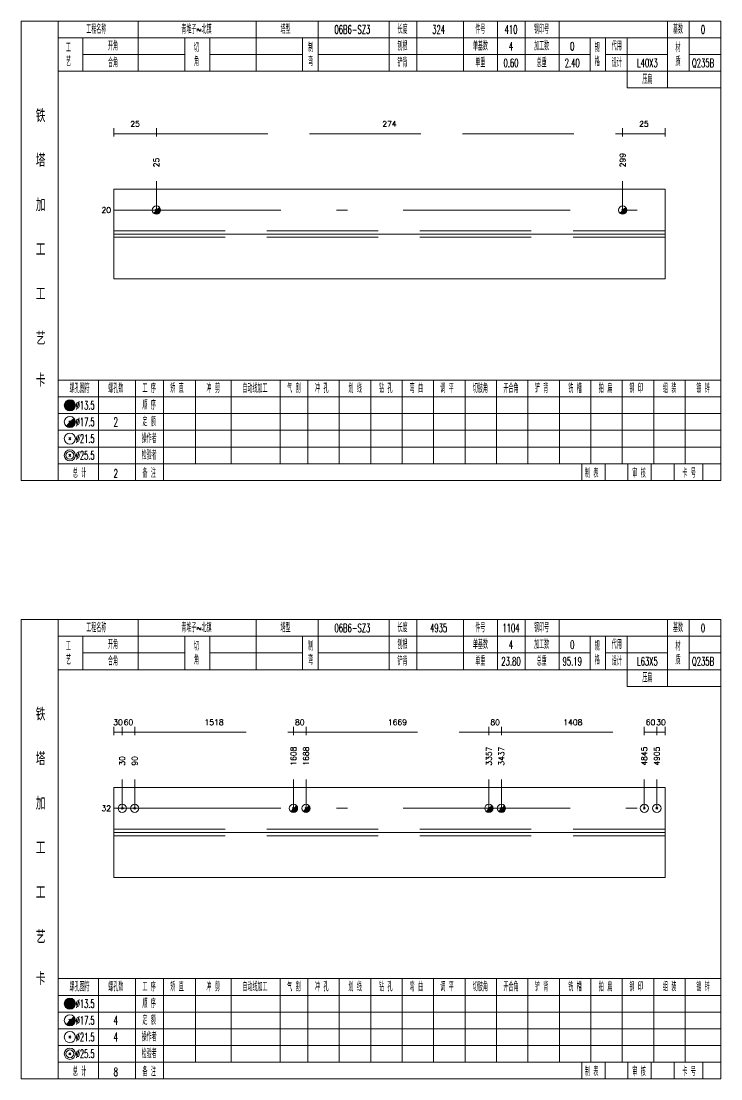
# Model space of a CAD drawing. Extents: x 0 to 30090, y 0 to 380.
# Drawn here: x 14165.8 to 14417.2, y 0 to 380 of the extents above; entities that cross this region are included whole.
import ezdxf
from ezdxf.enums import TextEntityAlignment as Align

# ---------------------------------------------------------------- set-up
doc = ezdxf.new("R2010")
doc.units = 0
doc.header["$LTSCALE"] = 20
doc.header["$MEASUREMENT"] = 0
doc.linetypes.add('一点画线', pattern=[5.2, 3, -1, 0.2, -1])
doc.linetypes.add('虚线', pattern=[2.75, 2, -0.75])
doc.layers.get('0').update_dxf_attribs({"linetype": 'CONTINUOUS', "lineweight": 25})
for name, color, linetype, lineweight in [('1', 7, 'CONTINUOUS', 25), ('4', 7, 'CONTINUOUS', 25), ('5', 7, 'CONTINUOUS', 25)]:
    doc.layers.add(name, color=color, linetype=linetype, lineweight=lineweight)
doc.styles.get("Standard").update_dxf_attribs({"font": 'simplex', "width": 0.7, "bigfont": 'gbhzfs.shx'})

# ---------------------------------------------------------------- blocks, each defined once
blk = doc.blocks.new('孔21.5')
at = {"layer": '5', "color": 7, "linetype": 'Continuous', "lineweight": 13}
for p, q in [((-0.2, -0.2), (0.2, 0.2)), ((-0.2, 0.2), (0.2, -0.2))]:
    blk.add_line(p, q, dxfattribs=at)
blk.add_circle((0, 0), 1, dxfattribs=at)
blk = doc.blocks.new('孔17.5')
at = {"layer": '5', "color": 7, "linetype": 'Continuous', "lineweight": 13}
for p, q in [((-0.2, -0.2), (0.2, 0.2)), ((-0.2, 0.2), (0.2, -0.2))]:
    blk.add_line(p, q, dxfattribs=at)
blk.add_circle((0, 0), 1, dxfattribs=at)
for radius in [0.9, 0.8, 0.7, 0.6, 0.5, 0.4, 0.3, 0.2, 0.1]:
    blk.add_arc((0, 0), radius, 225, 45, dxfattribs=at)

msp = doc.modelspace()

# ---------------------------------------------------------------- linework, layer by layer
at = {"color": 8, "linetype": '虚线', "lineweight": 9}
for p, q in [((14199.1, 338.5), (14199.1, 341.5)), ((14199.1, 339.5), (14214.39, 339.5)), ((14214.39, 338.5), (14214.39, 341.5)), ((14214.39, 338.5), (14214.39, 341.5)), ((14214.39, 339.5), (14381.91, 339.5)), ((14381.91, 338.5), (14381.91, 341.5)), ((14381.91, 338.5), (14381.91, 341.5)), ((14381.91, 339.5), (14397.2, 339.5)), ((14397.2, 338.5), (14397.2, 341.5)), ((14199.1, 123.5), (14199.1, 126.5)), ((14202.1, 123.5), (14202.1, 126.5)), ((14202.1, 123.5), (14202.1, 126.5)), ((14206.6, 123.5), (14206.6, 126.5)), ((14206.6, 123.5), (14206.6, 126.5)), ((14263.65, 123.5), (14263.65, 126.5)), ((14263.65, 123.5), (14263.65, 126.5)), ((14268.15, 123.5), (14268.15, 126.5)), ((14268.15, 123.5), (14268.15, 126.5)), ((14333.86, 123.5), (14333.86, 126.5)), ((14333.86, 123.5), (14333.86, 126.5)), ((14338.36, 123.5), (14338.36, 126.5)), ((14338.36, 123.5), (14338.36, 126.5)), ((14389.7, 123.5), (14389.7, 126.5)), ((14389.7, 123.5), (14389.7, 126.5)), ((14394.2, 123.5), (14394.2, 126.5)), ((14394.2, 123.5), (14394.2, 126.5)), ((14397.2, 123.5), (14397.2, 126.5)), ((14199.1, 124.5), (14202.1, 124.5)), ((14202.1, 124.5), (14206.6, 124.5)), ((14206.6, 124.5), (14263.65, 124.5)), ((14263.65, 124.5), (14268.15, 124.5)), ((14268.15, 124.5), (14333.86, 124.5)), ((14333.86, 124.5), (14338.36, 124.5)), ((14338.36, 124.5), (14389.7, 124.5)), ((14389.7, 124.5), (14394.2, 124.5)), ((14394.2, 124.5), (14397.2, 124.5))]:
    msp.add_line(p, q, dxfattribs=at)
at = {"color": 7, "linetype": 'Continuous', "lineweight": 18}
for p, q in [((14199.1, 319.62), (14199.1, 287.38)), ((14199.1, 319.62), (14397.2, 319.62)), ((14397.2, 319.62), (14397.2, 287.38)), ((14199.1, 303.5), (14397.2, 303.5)), ((14199.1, 104.69), (14199.1, 72.31)), ((14199.1, 104.69), (14397.2, 104.69)), ((14397.2, 104.69), (14397.2, 72.31)), ((14199.1, 88.5), (14397.2, 88.5))]:
    msp.add_line(p, q, dxfattribs=at)
at = {"color": 7, "linetype": 'Continuous', "lineweight": 13}
for p, q in [((14214.39, 312.12), (14214.39, 322.5)), ((14381.91, 312.12), (14381.91, 322.5)), ((14202.1, 97.19), (14202.1, 107.5)), ((14206.6, 97.19), (14206.6, 107.5)), ((14263.65, 97.19), (14263.65, 107.5)), ((14268.15, 97.19), (14268.15, 107.5)), ((14333.86, 97.19), (14333.86, 107.5)), ((14338.36, 97.19), (14338.36, 107.5)), ((14389.7, 97.19), (14389.7, 107.5)), ((14394.2, 97.19), (14394.2, 107.5))]:
    msp.add_line(p, q, dxfattribs=at)
at = {"color": 3, "linetype": '一点画线', "lineweight": 13}
for p, q in [((14199.1, 312.12), (14397.2, 312.12)), ((14199.1, 97.19), (14397.2, 97.19))]:
    msp.add_line(p, q, dxfattribs=at)
at = {"color": 1, "linetype": '虚线', "lineweight": 18}
for p, q in [((14199.1, 304.62), (14397.2, 304.62)), ((14199.1, 302.38), (14397.2, 302.38)), ((14199.1, 89.69), (14397.2, 89.69)), ((14199.1, 87.31), (14397.2, 87.31))]:
    msp.add_line(p, q, dxfattribs=at)
at = {"layer": '1', "color": 7, "linetype": 'Continuous', "lineweight": 18}
for p, q in [((14199.1, 287.38), (14397.2, 287.38)), ((14199.1, 72.31), (14397.2, 72.31))]:
    msp.add_line(p, q, dxfattribs=at)
at = {"layer": '4', "color": 1, "linetype": 'Continuous', "lineweight": 18}
for p, q in [((14179.1, 215), (14179.1, 380)), ((14207.8, 362), (14207.8, 380)), ((14250.2, 362), (14250.2, 380)), ((14272.5, 362), (14272.5, 380)), ((14298, 362), (14298, 380)), ((14308, 362), (14308, 380)), ((14324.7, 362), (14324.7, 380)), ((14336.9, 362), (14336.9, 380)), ((14346.9, 362), (14346.9, 380)), ((14359.1, 362), (14359.1, 380)), ((14398, 356), (14398, 380)), ((14405.8, 362), (14405.8, 380)), ((14179.1, 374), (14417.2, 374)), ((14188, 362), (14188, 374)), ((14224.6, 362), (14224.6, 374)), ((14233.6, 362), (14233.6, 374)), ((14266.9, 362), (14266.9, 374)), ((14370.2, 362), (14370.2, 374)), ((14375.8, 362), (14375.8, 374)), ((14383.6, 356), (14383.6, 374)), ((14188, 368), (14224.6, 368)), ((14233.6, 368), (14266.9, 368)), ((14272.5, 368), (14370.2, 368)), ((14375.8, 368), (14398, 368)), ((14405.8, 368), (14417.2, 368)), ((14179.1, 362), (14417.2, 362)), ((14383.6, 356), (14417.2, 356)), ((14179.1, 251), (14417.2, 251)), ((14193.6, 215), (14193.6, 251)), ((14206.9, 215), (14206.9, 251)), ((14217, 215), (14217, 251)), ((14228.4, 221), (14228.4, 251)), ((14241.3, 221), (14241.3, 251)), ((14258.9, 221), (14258.9, 251)), ((14268.8, 221), (14268.8, 251)), ((14280.1, 221), (14280.1, 251)), ((14291.4, 221), (14291.4, 251)), ((14302.7, 221), (14302.7, 251)), ((14313.9, 221), (14313.9, 251)), ((14325.3, 221), (14325.3, 251)), ((14336.6, 221), (14336.6, 251)), ((14347.9, 221), (14347.9, 251)), ((14359.2, 221), (14359.2, 251)), ((14370.5, 221), (14370.5, 251)), ((14381.8, 221), (14381.8, 251)), ((14393.1, 221), (14393.1, 251)), ((14404.4, 221), (14404.4, 251)), ((14179.1, 245), (14417.2, 245)), ((14179.1, 239), (14417.2, 239)), ((14179.1, 233), (14417.2, 233)), ((14179.1, 227), (14417.2, 227)), ((14179.1, 221), (14417.2, 221)), ((14367.2, 215), (14367.2, 221)), ((14375.6, 215), (14375.6, 221)), ((14383.8, 215), (14383.8, 221)), ((14392.2, 215), (14392.2, 221)), ((14400.4, 215), (14400.4, 221)), ((14410.7, 215), (14410.7, 221)), ((14179.1, 0), (14179.1, 165)), ((14207.8, 147), (14207.8, 165)), ((14250.2, 147), (14250.2, 165)), ((14272.5, 147), (14272.5, 165)), ((14298, 147), (14298, 165)), ((14308, 147), (14308, 165)), ((14324.7, 147), (14324.7, 165)), ((14336.9, 147), (14336.9, 165)), ((14346.9, 147), (14346.9, 165)), ((14359.1, 147), (14359.1, 165)), ((14398, 141), (14398, 165)), ((14405.8, 147), (14405.8, 165)), ((14179.1, 159), (14417.2, 159)), ((14188, 147), (14188, 159)), ((14224.6, 147), (14224.6, 159)), ((14233.6, 147), (14233.6, 159)), ((14266.9, 147), (14266.9, 159)), ((14370.2, 147), (14370.2, 159)), ((14375.8, 147), (14375.8, 159)), ((14383.6, 141), (14383.6, 159)), ((14188, 153), (14224.6, 153)), ((14233.6, 153), (14266.9, 153)), ((14272.5, 153), (14370.2, 153)), ((14375.8, 153), (14398, 153)), ((14405.8, 153), (14417.2, 153)), ((14179.1, 147), (14417.2, 147)), ((14383.6, 141), (14417.2, 141)), ((14179.1, 36), (14417.2, 36)), ((14193.6, 0), (14193.6, 36)), ((14206.9, 0), (14206.9, 36)), ((14217, 0), (14217, 36)), ((14228.4, 6), (14228.4, 36)), ((14241.3, 6), (14241.3, 36)), ((14258.9, 6), (14258.9, 36)), ((14268.8, 6), (14268.8, 36)), ((14280.1, 6), (14280.1, 36)), ((14291.4, 6), (14291.4, 36)), ((14302.7, 6), (14302.7, 36)), ((14313.9, 6), (14313.9, 36)), ((14325.3, 6), (14325.3, 36)), ((14336.6, 6), (14336.6, 36)), ((14347.9, 6), (14347.9, 36)), ((14359.2, 6), (14359.2, 36)), ((14370.5, 6), (14370.5, 36)), ((14381.8, 6), (14381.8, 36)), ((14393.1, 6), (14393.1, 36)), ((14404.4, 6), (14404.4, 36)), ((14179.1, 30), (14417.2, 30)), ((14179.1, 24), (14417.2, 24)), ((14179.1, 18), (14417.2, 18)), ((14179.1, 12), (14417.2, 12)), ((14179.1, 6), (14417.2, 6)), ((14367.2, 0), (14367.2, 6)), ((14375.6, 0), (14375.6, 6)), ((14383.8, 0), (14383.8, 6)), ((14392.2, 0), (14392.2, 6)), ((14400.4, 0), (14400.4, 6)), ((14410.7, 0), (14410.7, 6))]:
    msp.add_line(p, q, dxfattribs=at)
at = {"layer": '4', "color": 7, "linetype": 'Continuous', "lineweight": 13}
for p, q in [((14183.1, 241.8), (14183.5, 242.2)), ((14183.5, 241.8), (14183.1, 242.2)), ((14182.9, 235.6), (14183.7, 236.4)), ((14182.9, 236.4), (14183.7, 235.6)), ((14182.9, 229.6), (14183.7, 230.4)), ((14182.9, 230.4), (14183.7, 229.6)), ((14182.9, 223.6), (14183.7, 224.4)), ((14182.9, 224.4), (14183.7, 223.6)), ((14183.1, 26.8), (14183.5, 27.2)), ((14183.5, 26.8), (14183.1, 27.2)), ((14182.9, 20.6), (14183.7, 21.4)), ((14182.9, 21.4), (14183.7, 20.6)), ((14182.9, 14.6), (14183.7, 15.4)), ((14182.9, 15.4), (14183.7, 14.6)), ((14182.9, 8.6), (14183.7, 9.4)), ((14182.9, 9.4), (14183.7, 8.6))]:
    msp.add_line(p, q, dxfattribs=at)
at = {"layer": '4', "color": 1, "linetype": 'Continuous', "lineweight": 18}
for points in [[(14165.8, 380), (14165.8, 215), (14417.2, 215), (14417.2, 380)], [(14165.8, 165), (14165.8, 0), (14417.2, 0), (14417.2, 165)]]:
    msp.add_lwpolyline(points, close=True, dxfattribs=at)
at = {"layer": '4', "color": 7, "linetype": 'Continuous', "lineweight": 13}
for centre, radius in [((14183.3, 242), 2), ((14183.3, 242), 1.8), ((14183.3, 242), 1.6), ((14183.3, 242), 1.4), ((14183.3, 242), 1.2), ((14183.3, 242), 1), ((14183.3, 242), 0.8), ((14183.3, 242), 0.6), ((14183.3, 242), 0.4), ((14183.3, 242), 0.2), ((14183.3, 236), 2), ((14183.3, 230), 2), ((14183.3, 224), 2), ((14183.3, 224), 1.4), ((14183.3, 27), 2), ((14183.3, 27), 1.8), ((14183.3, 27), 1.6), ((14183.3, 27), 1.4), ((14183.3, 27), 1.2), ((14183.3, 27), 1), ((14183.3, 27), 0.8), ((14183.3, 27), 0.6), ((14183.3, 27), 0.4), ((14183.3, 27), 0.2), ((14183.3, 21), 2), ((14183.3, 15), 2), ((14183.3, 9), 2), ((14183.3, 9), 1.4)]:
    msp.add_circle(centre, radius, dxfattribs=at)
for centre, radius in [((14183.3, 236), 1.8), ((14183.3, 236), 1.6), ((14183.3, 236), 1.4), ((14183.3, 236), 1.2), ((14183.3, 236), 1), ((14183.3, 236), 0.8), ((14183.3, 236), 0.6), ((14183.3, 236), 0.4), ((14183.3, 236), 0.2), ((14183.3, 21), 1.8), ((14183.3, 21), 1.6), ((14183.3, 21), 1.4), ((14183.3, 21), 1.2), ((14183.3, 21), 1), ((14183.3, 21), 0.8), ((14183.3, 21), 0.6), ((14183.3, 21), 0.4), ((14183.3, 21), 0.2)]:
    msp.add_arc(centre, radius, 225, 45, dxfattribs=at)

# ---------------------------------------------------------------- block references
at = {"color": 7, "linetype": 'Continuous', "lineweight": 13, "xscale": 1.5, "yscale": 1.5, "zscale": 1.5}
for name, p in [('孔17.5', (14214.39, 312.12)), ('孔17.5', (14381.91, 312.12)), ('孔21.5', (14202.1, 97.19)), ('孔21.5', (14206.6, 97.19)), ('孔17.5', (14263.65, 97.19)), ('孔17.5', (14268.15, 97.19)), ('孔17.5', (14333.86, 97.19)), ('孔17.5', (14338.36, 97.19)), ('孔21.5', (14389.7, 97.19)), ('孔21.5', (14394.2, 97.19))]:
    msp.add_blockref(name, p, dxfattribs=at)

# ---------------------------------------------------------------- texts
at = {"color": 8, "linetype": 'Continuous', "lineweight": 9}
for s, p in [('25', (14206.74, 341.5)), ('274', (14298.15, 341.5)), ('25', (14389.56, 341.5)), ('30', (14200.6, 126.5)), ('60', (14204.35, 126.5)), ('1518', (14235.12, 126.5)), ('80', (14265.9, 126.5)), ('1669', (14301, 126.5)), ('80', (14336.11, 126.5)), ('1408', (14364.03, 126.5)), ('60', (14391.95, 126.5)), ('30', (14395.7, 126.5))]:
    msp.add_text(s, height=2, dxfattribs=at).set_placement(p, align=Align.BOTTOM_CENTER)
at = {"color": 7, "linetype": 'Continuous', "lineweight": 13}
for s, p in [('25', (14214.39, 327.5)), ('299', (14381.91, 327.5)), ('1608', (14263.65, 112.5)), ('1688', (14268.15, 112.5)), ('3357', (14333.86, 112.5)), ('3437', (14338.36, 112.5)), ('4845', (14389.7, 112.5)), ('4905', (14394.2, 112.5)), ('30', (14202.1, 112.5)), ('90', (14206.6, 112.5))]:
    msp.add_text(s, height=2, rotation=90, dxfattribs=at).set_placement(p, align=Align.MIDDLE_LEFT)
for s, p in [('20', (14198.1, 312.12)), ('32', (14198.1, 97.19))]:
    msp.add_text(s, height=2, dxfattribs=at).set_placement(p, align=Align.MIDDLE_RIGHT)
at = {"layer": '4', "color": 1, "linetype": 'Continuous', "lineweight": 13}
for s, height, width, p in [('工程名称', 3, 0.6, (14192.8, 377)), ('青堆子~北镇', 3, 0.6, (14228.8, 377)), ('塔型', 3, 0.6, (14260.8, 377)), ('06B6-SZ3', 3, 0.6, (14284.8, 377)), ('长度', 3, 0.6, (14302.8, 377)), ('324', 3, 0.6, (14315.8, 377)), ('件号', 3, 0.6, (14330.8, 377)), ('410', 3, 0.6, (14341.8, 377)), ('钢印号', 3, 0.6, (14352.8, 377)), ('基数', 3, 0.6, (14401.8, 377)), ('0', 3, 0.6, (14410.8, 377)), ('开角', 3, 0.6, (14198.8, 371)), ('刨根', 3, 0.6, (14302.8, 371)), ('单基数', 3, 0.6, (14330.8, 371)), ('4', 3, 0.6, (14341.8, 371)), ('加工数', 3, 0.6, (14352.8, 371)), ('0', 3, 0.6, (14363.8, 371)), ('代用', 3, 0.6, (14379.8, 371)), ('工', 3, 0.6, (14182.8, 370.4)), ('切', 3, 0.6, (14228.8, 370.4)), ('制', 3, 0.6, (14269.8, 370.4)), ('规', 3, 0.6, (14372.8, 370.4)), ('材', 3, 0.6, (14401.8, 370.4)), ('艺', 3, 0.6, (14182.8, 365.4)), ('合角', 3, 0.6, (14198.8, 365)), ('角', 3, 0.6, (14228.8, 365.4)), ('弯', 3, 0.6, (14269.8, 365.4)), ('铲背', 3, 0.6, (14302.8, 365)), ('单重', 3, 0.6, (14330.8, 365)), ('0.60', 3, 0.6, (14341.8, 365)), ('总重', 3, 0.6, (14352.8, 365)), ('2.40', 3, 0.6, (14363.8, 365)), ('格', 3, 0.6, (14372.8, 365.4)), ('设计', 3, 0.6, (14379.8, 365)), ('L40X3', 3, 0.6, (14390.8, 365)), ('质', 3, 0.6, (14401.8, 365.4)), ('Q235B', 3, 0.6, (14410.8, 365)), ('压扁', 3, 0.6, (14390.8, 359)), ('铁', 4.6, 0.8, (14172.8, 346)), ('塔', 4.6, 0.8, (14172.8, 330)), ('加', 4.6, 0.8, (14172.8, 314)), ('工', 4.6, 0.8, (14172.8, 298)), ('工', 4.6, 0.8, (14172.8, 282)), ('艺', 4.6, 0.8, (14172.8, 266)), ('卡', 4.6, 0.8, (14172.8, 251)), ('螺孔图符', 3, 0.6, (14186.8, 248)), ('螺孔数', 3, 0.6, (14199.8, 248)), ('工 序', 3, 0.6, (14211.8, 248)), ('矫 直', 3, 0.6, (14221.8, 248)), ('冲 剪', 3, 0.6, (14234.8, 248)), ('自动线加工', 3, 0.6, (14249.8, 248)), ('气 割', 3, 0.6, (14263.8, 248)), ('冲 孔', 3, 0.6, (14273.8, 248)), ('划 线', 3, 0.6, (14285.8, 248)), ('钻 孔', 3, 0.6, (14296.8, 248)), ('弯 曲', 3, 0.6, (14307.8, 248)), ('调 平', 3, 0.6, (14318.8, 248)), ('切肢角', 3, 0.6, (14330.8, 248)), ('开合角', 3, 0.6, (14341.8, 248)), ('铲 背', 3, 0.6, (14352.8, 248)), ('铣 槽', 3, 0.6, (14364.8, 248)), ('拍 扁', 3, 0.6, (14375.8, 248)), ('钢 印', 3, 0.6, (14386.8, 248)), ('组 装', 3, 0.6, (14398.8, 248)), ('镀 锌', 3, 0.6, (14410.8, 248)), ('%%C13.5', 3, 0.5, (14188.8, 242)), ('顺 序', 3, 0.6, (14211.8, 242)), ('%%C17.5', 3, 0.5, (14188.8, 236)), ('2', 3.2, 0.6, (14199.8, 236)), ('定 额', 3, 0.6, (14211.8, 236)), ('操作者', 3, 0.6, (14211.8, 230)), ('%%C21.5', 3, 0.5, (14188.8, 230)), ('%%C25.5', 3, 0.5, (14188.8, 224)), ('检验者', 3, 0.6, (14211.8, 224)), ('总 计', 3, 0.6, (14186.8, 217.5)), ('2', 3, 0.6, (14199.8, 217.5)), ('备 注', 3, 0.6, (14211.8, 217.5)), ('制 表', 3, 0.6, (14370.8, 217.5)), ('审 核', 3, 0.6, (14387.8, 217.5)), ('卡 号', 3, 0.6, (14405.8, 217.5)), ('工程名称', 3, 0.6, (14192.8, 162)), ('青堆子~北镇', 3, 0.6, (14228.8, 162)), ('塔型', 3, 0.6, (14260.8, 162)), ('06B6-SZ3', 3, 0.6, (14284.8, 162)), ('长度', 3, 0.6, (14302.8, 162)), ('4935', 3, 0.6, (14315.8, 162)), ('件号', 3, 0.6, (14330.8, 162)), ('1104', 3, 0.6, (14341.8, 162)), ('钢印号', 3, 0.6, (14352.8, 162)), ('基数', 3, 0.6, (14401.8, 162)), ('0', 3, 0.6, (14410.8, 162)), ('工', 3, 0.6, (14182.8, 155.4)), ('开角', 3, 0.6, (14198.8, 156)), ('切', 3, 0.6, (14228.8, 155.4)), ('制', 3, 0.6, (14269.8, 155.4)), ('刨根', 3, 0.6, (14302.8, 156)), ('单基数', 3, 0.6, (14330.8, 156)), ('4', 3, 0.6, (14341.8, 156)), ('加工数', 3, 0.6, (14352.8, 156)), ('0', 3, 0.6, (14363.8, 156)), ('规', 3, 0.6, (14372.8, 155.4)), ('代用', 3, 0.6, (14379.8, 156)), ('材', 3, 0.6, (14401.8, 155.4)), ('艺', 3, 0.6, (14182.8, 150.4)), ('角', 3, 0.6, (14228.8, 150.4)), ('弯', 3, 0.6, (14269.8, 150.4)), ('格', 3, 0.6, (14372.8, 150.4)), ('质', 3, 0.6, (14401.8, 150.4)), ('合角', 3, 0.6, (14198.8, 150)), ('铲背', 3, 0.6, (14302.8, 150)), ('单重', 3, 0.6, (14330.8, 150)), ('23.80', 3, 0.6, (14341.8, 150)), ('总重', 3, 0.6, (14352.8, 150)), ('95.19', 3, 0.6, (14363.8, 150)), ('设计', 3, 0.6, (14379.8, 150)), ('L63X5', 3, 0.6, (14390.8, 150)), ('Q235B', 3, 0.6, (14410.8, 150)), ('压扁', 3, 0.6, (14390.8, 144)), ('铁', 4.6, 0.8, (14172.8, 131)), ('塔', 4.6, 0.8, (14172.8, 115)), ('加', 4.6, 0.8, (14172.8, 99)), ('工', 4.6, 0.8, (14172.8, 83)), ('工', 4.6, 0.8, (14172.8, 67)), ('艺', 4.6, 0.8, (14172.8, 51)), ('卡', 4.6, 0.8, (14172.8, 36)), ('螺孔图符', 3, 0.6, (14186.8, 33)), ('螺孔数', 3, 0.6, (14199.8, 33)), ('工 序', 3, 0.6, (14211.8, 33)), ('矫 直', 3, 0.6, (14221.8, 33)), ('冲 剪', 3, 0.6, (14234.8, 33)), ('自动线加工', 3, 0.6, (14249.8, 33)), ('气 割', 3, 0.6, (14263.8, 33)), ('冲 孔', 3, 0.6, (14273.8, 33)), ('划 线', 3, 0.6, (14285.8, 33)), ('钻 孔', 3, 0.6, (14296.8, 33)), ('弯 曲', 3, 0.6, (14307.8, 33)), ('调 平', 3, 0.6, (14318.8, 33)), ('切肢角', 3, 0.6, (14330.8, 33)), ('开合角', 3, 0.6, (14341.8, 33)), ('铲 背', 3, 0.6, (14352.8, 33)), ('铣 槽', 3, 0.6, (14364.8, 33)), ('拍 扁', 3, 0.6, (14375.8, 33)), ('钢 印', 3, 0.6, (14386.8, 33)), ('组 装', 3, 0.6, (14398.8, 33)), ('镀 锌', 3, 0.6, (14410.8, 33)), ('%%C13.5', 3, 0.5, (14188.8, 27)), ('顺 序', 3, 0.6, (14211.8, 27)), ('定 额', 3, 0.6, (14211.8, 21)), ('%%C17.5', 3, 0.5, (14188.8, 21)), ('4', 3.2, 0.6, (14199.8, 21)), ('%%C21.5', 3, 0.5, (14188.8, 15)), ('4', 3.2, 0.6, (14199.8, 15)), ('操作者', 3, 0.6, (14211.8, 15)), ('%%C25.5', 3, 0.5, (14188.8, 9)), ('检验者', 3, 0.6, (14211.8, 9)), ('总 计', 3, 0.6, (14186.8, 2.5)), ('8', 3, 0.6, (14199.8, 2.5)), ('备 注', 3, 0.6, (14211.8, 2.5)), ('制 表', 3, 0.6, (14370.8, 2.5)), ('审 核', 3, 0.6, (14387.8, 2.5)), ('卡 号', 3, 0.6, (14405.8, 2.5))]:
    msp.add_text(s, height=height, dxfattribs=dict(at, width=width)).set_placement(p, align=Align.MIDDLE_CENTER)

doc.saveas('drawing.dxf')
